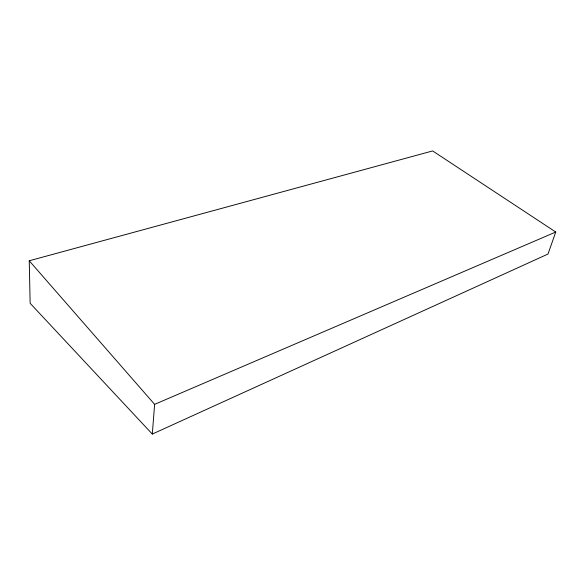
<?xml version="1.0" encoding="UTF-8"?>
<svg xmlns="http://www.w3.org/2000/svg" width="585" height="585" viewBox="0 0 585 585"><rect width="100%" height="100%" fill="white"/><g stroke="black" fill="none" stroke-linecap="round" stroke-linejoin="round"><path stroke-width="0.88" d="M152.305 434.07L154.623 404.359L29.25 260.778L432.651 150.93L555.75 232.033L547.991 254.051L152.305 434.07L30.135 303.271L29.25 260.778M154.623 404.359L555.75 232.033"/></g></svg>
